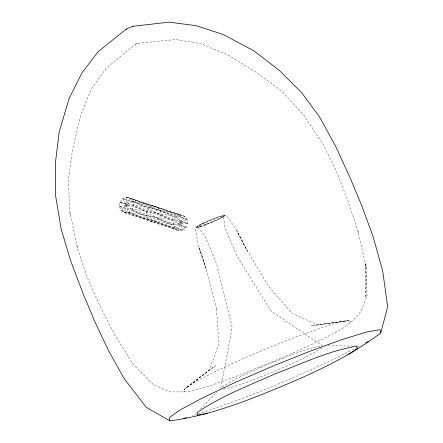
<?xml version="1.0" encoding="UTF-8"?>
<svg xmlns="http://www.w3.org/2000/svg" width="443" height="443" viewBox="0 0 443 443"><rect width="100%" height="100%" fill="white"/><g stroke="black" fill="none" stroke-linecap="round" stroke-linejoin="round"><path stroke-width="0.33" stroke-dasharray="2.21 1.66" d="M126.46 197.174L180.666 215.254L180.617 223.056L182.594 230.421L128.387 212.341L126.41 204.976L126.46 197.174L184.537 216.245L187.162 219.401L187.71 223.715L186.01 227.824L182.594 230.421L178.551 230.676L124.345 212.596L120.961 210.436L119.305 206.543L119.909 202.152L122.578 198.658L126.46 197.174L157.431 207.202L187.162 219.401L180.617 223.056L175.168 228.516L151.451 221.638L128.387 212.341L124.345 212.596L126.41 204.976L130.331 198.165L160.056 210.359L187.71 223.715L180.617 223.056L173.512 224.623L148.067 219.479L124.345 212.596M366.239 267.345L365.874 297.735L365.469 263.79L366.239 267.345L357.916 230.941L347.677 200.059L336.082 170.483L322.504 143.272L303.782 115.075L281.698 91.142L256.912 72.757L226.545 54.262L200.491 43.635L175.439 39.532L137.635 43.408L135.265 44.361L105.949 68.499L91.363 89.121L80.715 115.053L72.635 149.568L68.383 180.057L69.961 212.535L77.741 249.376L87.603 278.198L100.511 307.204L115.285 336.121L133.315 364.428L153.344 384.574L170.034 391.917L184.82 391.883A88.672 7.11 -22.7 0 0 195.191 390.133A92.277 7.398 -22.7 0 0 239.757 375.027L283.038 357.34A88.672 7.11 -22.7 0 0 321.961 339.393C336.47 332.089 352.063 324.702 361.233 310.643L367.109 295.47L365.469 263.79M197.572 226.185A15.516 1.246 -22.7 0 0 196.077 227.409L195.623 231.008L198.769 246.945L205.718 267.816L199.117 247.111L205.857 268.452L216.588 309.336L216.417 308.538L219.036 343.884L209.317 369.894L184.266 389.375L183.302 391.147L184.82 391.883M178.551 230.676L175.168 228.516L173.512 224.623L174.116 220.232L176.779 216.738L180.666 215.254L184.537 216.245L180.617 223.056L178.551 230.676L155.493 221.378L131.804 209.744L126.41 204.976L122.578 198.658L157.431 207.202L160.056 210.359L160.61 214.678L158.904 218.787L155.493 221.378L151.451 221.638L148.067 219.479L146.411 215.58L147.01 211.189L149.679 207.701L153.56 206.211L184.537 216.245M196.072 227.414A15.66 1.257 -22.7 0 0 196.083 227.469A16.9 1.357 -22.7 0 0 196.155 227.53L196.155 227.53A15.793 1.268 -22.7 0 0 196.548 227.569A15.87 1.274 -22.7 0 0 196.814 227.541A16.131 1.296 -22.7 0 0 197.146 227.492A14.996 1.202 -22.7 0 0 197.822 227.342L197.977 227.309A14.409 1.157 -22.7 0 0 198.481 227.176A16.557 1.329 -22.7 0 0 198.658 227.126A15.079 1.207 -22.7 0 0 199.228 226.96A15.577 1.251 -22.7 0 0 199.848 226.772L200.978 226.406A14.647 1.174 -22.7 0 0 201.715 226.157A14.896 1.196 -22.7 0 0 202.484 225.891A17.343 1.39 -22.7 0 0 203.016 225.703L204.406 225.194A15.344 1.229 -22.7 0 0 205.275 224.872L206.045 224.236A13.6 1.091 -22.7 0 0 207.773 223.56A15.798 1.268 -22.7 0 0 208.365 223.327L210.148 222.596A15.14 1.213 -22.7 0 0 211.051 222.225A14.702 1.179 -22.7 0 0 212.54 221.594A16.507 1.323 -22.7 0 0 213.127 221.339L213.714 221.085A15.444 1.24 -22.7 0 0 214.578 220.703L216.522 219.822A13.755 1.102 -22.7 0 0 217.053 219.578A14.852 1.191 -22.7 0 0 218.106 219.086L218.321 218.975A15.056 1.207 -22.7 0 0 219.495 218.405L220.57 217.856A14.685 1.179 -22.7 0 0 221.157 217.552A14.652 1.174 -22.7 0 0 223.953 215.835A14.852 1.191 -22.7 0 0 224.125 215.652L224.208 215.481A16.042 1.285 -22.7 0 0 224.18 215.403A15.976 1.279 -22.7 0 0 224.097 215.353L223.831 215.326A14.469 1.163 -22.7 0 0 223.599 215.342L223.51 215.353A14.885 1.196 -22.7 0 0 223.084 215.425L222.702 215.508A14.37 1.152 -22.7 0 0 222.104 215.658L220.852 216.023A14.326 1.146 -22.7 0 0 220.237 216.212A14.708 1.179 -22.7 0 0 219.584 216.428A15.062 1.207 -22.7 0 0 218.892 216.66L218.654 216.743A15.444 1.24 -22.7 0 0 217.917 216.998A15.638 1.257 -22.7 0 0 217.148 217.275A15.798 1.268 -22.7 0 0 216.35 217.568L215.807 217.773A15.937 1.279 -22.7 0 0 214.966 218.089A15.937 1.279 -22.7 0 0 214.113 218.421L213.532 218.648A15.798 1.268 -22.7 0 0 212.651 218.997A15.638 1.257 -22.7 0 0 211.76 219.357A15.444 1.24 -22.7 0 0 210.862 219.722L210.563 219.85A15.062 1.207 -22.7 0 0 209.666 220.226M205.275 224.872L206.045 224.236M128.387 212.341L131.804 209.744L133.504 205.635L132.955 201.321L130.331 198.165M349.765 323.135L350.734 321.358L349.217 320.616L317.581 324.769L292.125 313.417L268.74 286.732L247.222 250.516L236.784 230.786L247.36 251.148L237.127 230.958L227.984 217.519L225.077 215.259A16.241 1.301 -22.7 0 0 224.972 215.22L224.922 215.209A15.383 1.235 -22.7 0 0 224.734 215.198A15.699 1.257 -22.7 0 0 224.485 215.215L224.175 215.259A15.084 1.207 -22.7 0 0 223.228 215.464L221.976 215.813A15.583 1.251 -22.7 0 0 221.356 216.001L220.459 216.289A16.729 1.34 -22.7 0 0 219.49 216.616L218.98 216.788A17.377 1.395 -22.7 0 0 218.454 216.976A15.162 1.218 -22.7 0 0 217.363 217.369M223.516 216.494L224.158 215.614M200.386 409.221L216.998 391.955M175.168 228.516L120.961 210.436L126.41 204.976L132.955 201.321L187.162 219.401M187.743 386.595L184.266 389.375L215.519 365.625L187.743 386.595L193.707 382.868L212.053 373.122A88.661 7.11 -22.7 0 1 250.982 355.17L294.279 337.472L330.218 324.841A88.661 7.11 -22.7 0 1 349.222 320.616L310.776 325.915L345.247 320.942M321.673 347.938C306.562 358.171 289.251 364.628 272.678 372.081C256.37 378.316 240.267 385.864 223.056 389.231M199.106 225.321L199.505 225.11A16.241 1.301 -22.7 0 1 200.596 224.546L200.829 224.429A15.383 1.235 -22.7 0 1 201.548 224.075A15.699 1.257 -22.7 0 1 202.313 223.704L203.104 223.322A15.084 1.207 -22.7 0 1 205.087 222.408L207.197 221.467A15.66 1.257 -22.7 0 1 208.132 221.068L209.389 220.525A16.729 1.34 -22.7 0 1 210.658 219.994L211.294 219.734A17.377 1.395 -22.7 0 1 211.931 219.473A15.162 1.218 -22.7 0 1 213.188 218.964A15.3 1.229 -22.7 0 1 214.119 218.598L214.423 218.477A15.355 1.229 -22.7 0 1 215.331 218.128A15.355 1.229 -22.7 0 1 216.217 217.79L216.511 217.685A15.3 1.229 -22.7 0 1 217.397 217.352M357.268 347.334C304.214 374.485 248.96 397.731 192.168 415.833M357.866 347.013L359.074 346.376M201.288 224.031L200.856 224.252A15.976 1.279 -22.7 0 0 200.242 224.568A16.042 1.285 -22.7 0 0 199.666 224.872L198.813 225.343A14.685 1.179 -22.7 0 0 196.853 226.938L197.988 227.137M202.938 223.228L202.689 223.344A14.469 1.163 -22.7 0 0 201.969 223.693M203.957 222.746L204.76 222.375A14.37 1.152 -22.7 0 1 205.862 221.877L207.883 220.985A14.326 1.146 -22.7 0 1 208.769 220.603M212.756 221.843L213.066 221.71A15.66 1.257 -22.7 0 0 214.002 221.301A15.079 1.207 -22.7 0 0 214.921 220.902A16.557 1.329 -22.7 0 0 215.22 220.764A14.409 1.157 -22.7 0 0 216.112 220.365L216.405 220.232A14.996 1.202 -22.7 0 0 217.818 219.578A16.131 1.296 -22.7 0 0 218.626 219.196A15.87 1.274 -22.7 0 0 219.401 218.831A15.793 1.268 -22.7 0 0 220.83 218.111L221.051 217.995A16.9 1.357 -22.7 0 0 221.694 217.663A15.66 1.257 -22.7 0 0 222.093 217.452M212.125 222.115L211.494 222.38A14.647 1.174 -22.7 0 1 210.541 222.779A14.896 1.196 -22.7 0 1 209.904 223.039A17.343 1.39 -22.7 0 1 208.958 223.427L207.396 224.053A15.344 1.229 -22.7 0 1 206.172 224.529L205.873 224.645M205.486 224.446L205.209 224.551A13.6 1.091 -22.7 0 1 204.666 224.756A15.798 1.268 -22.7 0 1 203.869 225.044L202.362 225.581A15.14 1.213 -22.7 0 1 201.659 225.819A14.702 1.179 -22.7 0 1 200.779 226.107A16.507 1.323 -22.7 0 1 200.17 226.301L199.782 226.417A15.444 1.24 -22.7 0 1 199.245 226.572L198.182 226.844A13.755 1.102 -22.7 0 1 197.932 226.899M173.512 224.623L119.305 206.543L126.41 204.976L133.504 205.635L187.71 223.715M198.342 227.148L199.677 226.882A13.894 1.113 -22.7 0 0 200.302 226.711M327.903 345.728L352.678 346.038M197.002 226.988L197.057 226.993A15.056 1.207 -22.7 0 0 197.417 226.982L197.506 226.971A14.852 1.191 -22.7 0 0 197.91 226.91M119.305 206.543L176.779 216.738L180.617 223.056L186.01 227.824L131.804 209.744M180.617 223.056L174.116 220.232L146.411 215.58L120.961 210.436M126.41 204.976L119.909 202.152L149.679 207.701L180.666 215.254M122.578 198.658L176.779 216.738M119.909 202.152L174.116 220.232M132.955 201.321L160.61 214.678L186.01 227.824M182.594 230.421L158.904 218.787L133.504 205.635M197.871 227.082L204.876 235.759L216.461 263.574L232.176 327.211L220.797 388.007C236.141 377.325 253.894 370.774 270.85 363.133C287.773 356.72 304.441 348.702 322.399 345.656L270.922 311.058L236.534 255.207L224.867 227.431L223.593 216.306M225.116 215.304L225.133 215.359A15.87 1.274 -22.7 0 1 224.85 215.741M69.961 212.535L70.747 216.095M76.916 245.638L77.741 249.376M135.121 44.461L137.635 43.408M357.916 230.941L358.719 234.652M200.247 226.733A14.098 1.13 -22.7 0 0 201.327 226.401A14.58 1.168 -22.7 0 0 202.623 225.974L210.946 222.79A14.58 1.168 -22.7 0 0 212.629 222.076A14.098 1.13 -22.7 0 0 214.279 221.362A13.894 1.113 -22.7 0 0 215.342 220.885L218.294 219.506A14.159 1.135 -22.7 0 0 222.718 217.136A13.495 1.08 -22.7 0 0 223.344 216.671A14.287 1.146 -22.7 0 0 223.449 216.206A14.054 1.13 -22.7 0 0 222.751 216.239L222.536 216.278A13.251 1.063 -22.7 0 0 221.766 216.461L220.06 216.959A14.386 1.152 -22.7 0 0 217.917 217.679L217.441 217.845A13.954 1.119 -22.7 0 0 215.957 218.388L213.836 219.202A13.954 1.119 -22.7 0 0 212.175 219.861L211.616 220.088A14.386 1.152 -22.7 0 0 208.808 221.267L206.095 222.458A13.251 1.063 -22.7 0 0 204.566 223.161L204.079 223.388A14.054 1.13 -22.7 0 0 201.454 224.679A14.287 1.146 -22.7 0 0 199.184 225.919A13.495 1.08 -22.7 0 0 198.359 226.456A14.159 1.135 -22.7 0 0 198.353 227.143M201.227 224.069A14.852 1.191 -22.7 0 1 201.908 223.732M202.894 223.255A14.852 1.191 -22.7 0 1 203.913 222.774M224.861 215.741A15.516 1.246 -22.7 0 1 222.087 217.452M208.703 220.653A14.702 1.179 -22.7 0 1 209.594 220.271M197.639 226.151A15.793 1.268 -22.7 0 1 199.156 225.299"/><path stroke-width="0.66" d="M126.216 29.133L98.119 51.681L81.783 73.173L68.975 98.795L59.196 131.909L55.325 163.445L55.536 195.363L61.095 228.809L70.891 261.475L82.625 292.474L94.785 321.563L108.707 351.022L124.239 378.682L146.306 407.372L169.874 420.85C207.75 415.916 243.578 402.222 278.636 387.636C314.425 372.856 349.776 356.421 380.786 332.937L387.675 306.766L382.702 270.944L373.028 236.435L361.815 205.801L349.638 176.718L335.816 146.627L319.469 116.802L301.716 92.748L279.073 70.182L253.806 50.79L223.239 34.499L195.878 25.616L168.971 22.15L132.983 26.309L127.357 28.463A3.71 0.299 -22.7 0 0 126.261 29.227L126.665 29.16M348.176 354.832L357.335 348.525L356.809 346.088C328.579 350.878 302.364 363.487 275.756 373.565C249.104 385.582 221.19 395.887 197.063 412.677L197.6 415.108L207.645 413.413M365.691 342.86L368.698 341.26M183.136 418.613L186.359 417.616M169.874 420.85L169.165 417.638L181.237 409.321L204.694 396.856L236.507 381.844L273.071 366.001L309.84 351.271L342.323 339.493L366.837 331.951L380.094 329.719L380.786 332.937M132.983 26.309A3.71 0.299 -22.7 0 1 132.618 26.68"/></g></svg>
